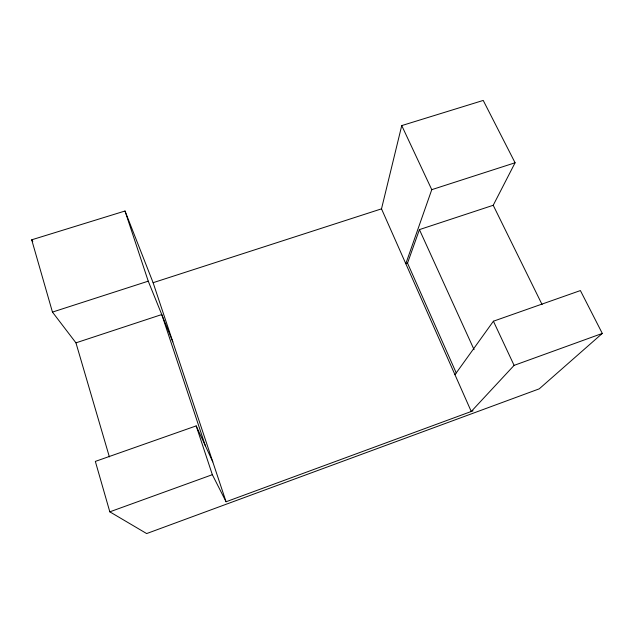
<?xml version="1.0" encoding="UTF-8"?>
<svg xmlns="http://www.w3.org/2000/svg" width="634" height="634" viewBox="0 0 634 634"><rect width="100%" height="100%" fill="white"/><g stroke="black" fill="none" stroke-linecap="round" stroke-linejoin="round"><path stroke-width="0.95" d="M454.966 374.718L493.411 321.208L580.395 290.57L602.3 333.429L514.103 365.374L471.252 411.49L381.509 208.848L401.742 125.587L483.227 100.434L515.085 162.772L493.22 205.281L419.423 229.611L407.527 263.142L456.234 372.927M401.742 125.587L431.77 189.661L405.808 263.72L407.527 263.142M602.3 333.429L539.241 388.848L146.66 533.566L109.817 511.828L95.338 461.409L196.183 425.897L212.794 461.877M196.183 425.897L212.342 474.684L226.069 501.756L473.051 410.824M109.817 511.828L212.342 474.684M226.069 501.756L153.111 282.693L125.009 211.011L31.7 239.811L52.456 312.087L75.945 342.843L161.765 314.551L205.361 445.789M52.456 312.087L148.245 281.171L172.813 341.845M431.77 189.661L515.085 162.772M153.111 282.693L381.509 208.848M31.7 239.811L32.802 241.451M493.22 205.281L542.086 304.574M493.411 321.208L514.103 365.374M419.423 229.611L474.081 349.683M125.009 211.011L148.245 281.171M75.945 342.843L109.381 456.908"/></g></svg>
